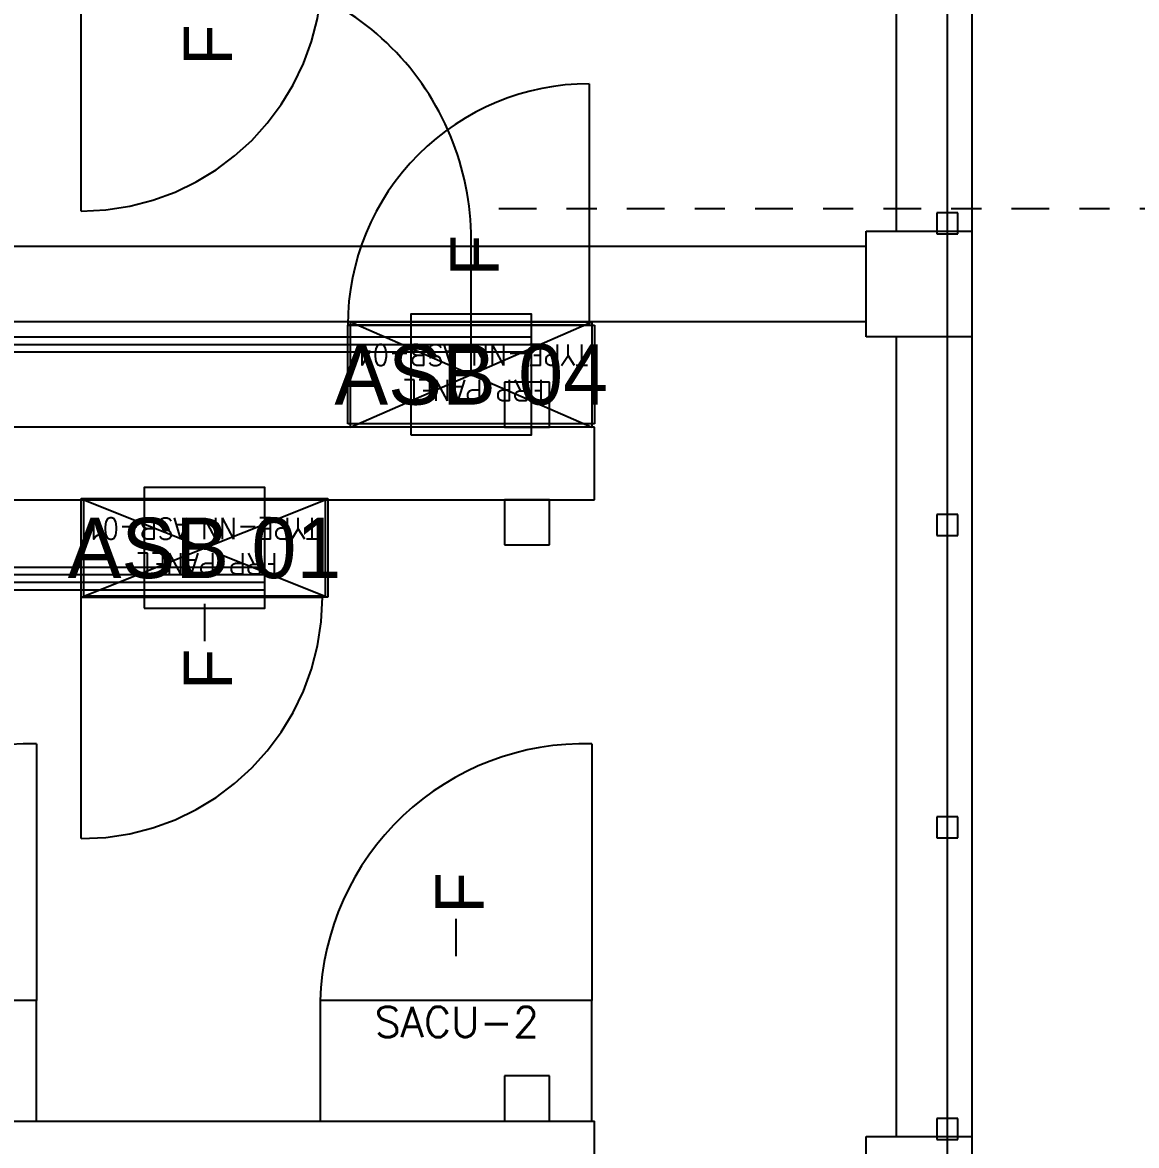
# Model space of a CAD drawing. Header units: metres. Extents: x 530603 to 531186, y 2673304 to 2673572.
# Drawn here: x 530953.097 to 530956.79, y 2673409.073 to 2673412.795 of the extents above; entities that cross this region are included whole.
import ezdxf
from ezdxf.enums import TextEntityAlignment as Align

# ---------------------------------------------------------------- set-up
doc = ezdxf.new("R2010")
doc.units = ezdxf.units.M
for name, pattern in [('CENTER', [2, 1.25, -0.25, 0.25, -0.25]), ('DASHED', [0.75, 0.5, -0.25]), ('HIDDEN', [0.375, 0.25, -0.125]), ('PHANTOM', [63.5, 31.75, -6.35, 6.35, -6.35, 6.35, -6.35])]:
    doc.linetypes.add(name, pattern=pattern)
for name, color, linetype in [('1', 5, 'Continuous'), ('IDT', 7, 'Continuous'), ('LT Cable(AG) INV to LT Panel BL-19', 2, 'Continuous')]:
    doc.layers.add(name, color=color, linetype=linetype)
doc.styles.add('Arial', font='arial.ttf')
doc.styles.add('RomanS', font='romans.shx')
doc.styles.get("Standard").update_dxf_attribs({"font": 'Adani Regular.ttf'})

# ---------------------------------------------------------------- blocks, each defined once
blk = doc.blocks.new('ASB')
at = {"layer": '1', "color": 5}
blk.add_lwpolyline([(-0.2, -0.2), (0.2, -0.2), (0.2, 0.2), (-0.2, 0.2)], close=True, dxfattribs=at)
at = {"layer": '1', "color": 7}
blk.add_attdef('ID', text='', height=0.2, dxfattribs=at).set_placement((0, 0), align=Align.MIDDLE_CENTER)
blk = doc.blocks.new('IDT')
at = {"layer": 'IDT', "color": 8, "linetype": 'PHANTOM', "ltscale": 0.25}
blk.add_line((25.6331, 9.1603), (25.6331, 16.0353), dxfattribs=at)
at = {"layer": 'IDT', "color": 8}
for p, q in [((25.552, 15.0601), (25.552, 15.4101)), ((25.902, 15.4101), (25.902, 15.0601)), ((25.902, 15.0601), (25.552, 15.0601)), ((25.552, 12.4101), (25.552, 15.0601)), ((25.5981, 15.0703), (25.5981, 15.0003)), ((25.6681, 15.0703), (25.5981, 15.0703)), ((25.6681, 15.0003), (25.6681, 15.0703)), ((25.802, 12.4101), (25.802, 15.0601)), ((32.6992, 15.0097), (26.802, 15.0097)), ((26.951, 15.0097), (26.951, 14.8597)), ((27.101, 15.0097), (26.951, 15.0097)), ((27.101, 14.8597), (27.101, 15.0097)), ((25.5981, 15.0003), (25.6681, 15.0003)), ((26.951, 14.8597), (27.101, 14.8597)), ((25.5981, 14.0703), (25.5981, 14.0003)), ((25.6681, 14.0703), (25.5981, 14.0703)), ((25.6681, 14.0003), (25.6681, 14.0703)), ((25.5981, 14.0003), (25.6681, 14.0003)), ((27.686, 13.2732), (28.504, 13.2732)), ((27.686, 12.9462), (27.686, 13.2732)), ((27.695, 12.9497), (27.695, 13.2697)), ((27.695, 13.2697), (28.495, 13.2697)), ((28.495, 13.2697), (27.695, 12.9497)), ((28.495, 12.9497), (27.695, 13.2697)), ((28.495, 13.2697), (28.495, 12.9497)), ((28.504, 13.2732), (28.504, 12.9462)), ((25.5981, 13.0685), (25.5981, 12.9985)), ((25.6681, 13.0685), (25.5981, 13.0685)), ((25.6681, 12.9985), (25.6681, 13.0685)), ((26.951, 13.0997), (26.951, 12.9497)), ((27.101, 13.0997), (26.951, 13.0997)), ((27.101, 12.9497), (27.101, 13.0997)), ((25.5981, 12.9985), (25.6681, 12.9985)), ((32.6992, 12.9497), (26.802, 12.9497)), ((26.951, 12.9497), (27.101, 12.9497)), ((28.504, 12.9462), (27.686, 12.9462)), ((28.495, 12.9497), (27.695, 12.9497)), ((26.802, 12.7097), (32.6992, 12.7097)), ((26.802, 12.6984), (27.62, 12.6984)), ((26.802, 12.3714), (26.802, 12.6984)), ((26.811, 12.3601), (26.811, 12.7097)), ((26.811, 12.7097), (27.611, 12.7097)), ((27.611, 12.7097), (26.811, 12.3601)), ((27.611, 12.3601), (26.811, 12.7097)), ((26.951, 12.7097), (26.951, 12.5597)), ((27.101, 12.7097), (26.951, 12.7097)), ((27.101, 12.5597), (27.101, 12.7097)), ((27.611, 12.7097), (27.611, 12.3601)), ((27.62, 12.6984), (27.62, 12.3714)), ((26.951, 12.5597), (27.101, 12.5597)), ((25.552, 12.0601), (25.552, 12.4101)), ((25.552, 12.4101), (25.902, 12.4101)), ((25.902, 12.4101), (25.902, 12.0601)), ((25.902, 12.3601), (29.552, 12.3601)), ((27.62, 12.3714), (26.802, 12.3714)), ((27.611, 12.3601), (26.811, 12.3601)), ((25.902, 12.1101), (29.552, 12.1101)), ((25.902, 12.0601), (25.552, 12.0601)), ((25.552, 9.4101), (25.552, 12.0601)), ((25.5981, 12.0685), (25.5981, 11.9985)), ((25.6681, 12.0685), (25.5981, 12.0685)), ((25.6681, 11.9985), (25.6681, 12.0685)), ((25.802, 9.4101), (25.802, 12.0601)), ((25.5981, 11.9985), (25.6681, 11.9985))]:
    blk.add_line(p, q, dxfattribs=at)
at = {"layer": 'IDT', "color": 8, "linetype": 'HIDDEN', "ltscale": 2.5}
for p, q in [((26.802, 15.2497), (26.802, 15.0097)), ((26.802, 12.9497), (26.802, 12.7097))]:
    blk.add_line(p, q, dxfattribs=at)
at = {"layer": 'IDT', "color": 7}
for p, q in [((27.711, 15.0097), (26.811, 15.0097)), ((26.811, 15.0097), (26.811, 14.6097)), ((27.711, 14.6097), (27.711, 15.0097)), ((29.552, 15.0097), (28.652, 15.0097)), ((28.652, 15.0097), (28.652, 14.6097)), ((26.811, 14.6097), (27.711, 14.6097)), ((28.652, 14.6097), (29.552, 14.6097)), ((27.261, 14.4621), (27.261, 14.4109)), ((27.261, 14.4109), (27.261, 14.3384)), ((28.095, 13.3458), (28.095, 13.4183)), ((28.095, 13.2947), (28.095, 13.3458)), ((27.686, 13.2732), (28.504, 13.2732)), ((27.686, 12.9462), (27.686, 13.2732)), ((28.504, 13.2732), (28.504, 12.9462)), ((28.504, 12.9462), (27.686, 12.9462)), ((26.802, 12.6984), (27.62, 12.6984)), ((26.802, 12.3714), (26.802, 12.6984)), ((27.62, 12.6984), (27.62, 12.3714)), ((27.62, 12.3714), (26.802, 12.3714)), ((27.211, 12.3497), (27.211, 12.2985)), ((27.211, 12.2985), (27.211, 12.226))]:
    blk.add_line(p, q, dxfattribs=at)
at = {"layer": 'IDT', "color": 8, "linetype": 'DASHED', "ltscale": 5}
for p, q in [((26.811, 13.7589), (26.811, 14.6097)), ((26.811, 14.6097), (27.711, 14.6097)), ((28.652, 13.7589), (28.652, 14.6097)), ((28.652, 14.6097), (29.552, 14.6097)), ((28.504, 14.0732), (28.504, 13.2732)), ((28.4602, 13.2732), (27.704, 13.2732)), ((28.504, 13.2732), (28.4602, 13.2732)), ((26.82, 11.5714), (26.82, 12.3714)), ((26.82, 12.3714), (26.8639, 12.3714)), ((26.8639, 12.3714), (27.62, 12.3714)), ((28.504, 11.9932), (28.504, 11.1932))]:
    blk.add_line(p, q, dxfattribs=at)
at = {"layer": 'IDT', "color": 8, "linetype": 'CENTER', "ltscale": 0.1}
blk.add_line((12.5447, 11.9854), (27.1642, 11.9854), dxfattribs=at)
at = {"layer": 'IDT', "color": 8, "linetype": 'DASHED', "ltscale": 5}
for centre, radius, start, end in [((26.8361, 14.6339), 0.8753, 268.3615, 358.4192), ((28.6771, 14.6339), 0.8753, 268.3615, 358.4192), ((28.504, 13.2732), 0.8, 90, 180), ((26.82, 12.3714), 0.8, 270, 0), ((28.504, 11.1932), 0.8, 90, 180)]:
    blk.add_arc(centre, radius, start, end, dxfattribs=at)
at = {"layer": 'IDT', "color": 7, "ltscale": 0.1, "style": 'RomanS'}
blk.add_text('SACU-2', height=0.1, rotation=180, dxfattribs=at).set_placement((27.5305, 14.7306))
at = {"layer": 'IDT', "color": 7, "style": 'Arial'}
for p in [(27.1698, 14.3212), (28.0038, 13.5801), (27.1198, 12.2089), (28.0038, 11.511)]:
    blk.add_text('F', height=0.16, rotation=270, dxfattribs=at).set_placement(p)
at = {"layer": 'IDT', "color": 7, "style": 'RomanS', "width": 0.9}
for s, p in [('FRP PANEL', (27.8518, 13.1269)), ('TYPE-NN ASB-01', (27.7167, 13.0102)), ('FRP PANEL', (26.9678, 12.5521)), ('TYPE-NN ASB-04', (26.8222, 12.4354))]:
    blk.add_text(s, height=0.07, dxfattribs=at).set_placement(p)

msp = doc.modelspace()

# ---------------------------------------------------------------- linework, layer by layer
at = {"layer": 'LT Cable(AG) INV to LT Panel BL-19'}
for points in [[(530954.5843, 2673411.6281), (530954.5843, 2673412.0749, 0.414214), (530953.6843, 2673412.9749), (530949.6208, 2673412.9749, -0.145949), (530949.1278, 2673413.1219), (530947.4532, 2673414.2183, 0.145949), (530946.9602, 2673414.3654), (530940.6993, 2673414.3654, -0.414214), (530939.7993, 2673415.2654), (530939.7993, 2673437.8657, -0.017383), (530939.8015, 2673437.9283), (530939.8571, 2673438.7274, 0.017383), (530939.8593, 2673438.7899), (530939.8593, 2673450.3872, 0.414214), (530938.9593, 2673451.2872), (530864.4576, 2673451.2872, -0.414214), (530863.5576, 2673452.1872), (530863.5576, 2673452.6898)], [(530954.7843, 2673411.7269), (530950.512, 2673411.7269, -0.078794), (530950.2335, 2673411.7711), (530947.5528, 2673412.6432, 0.078794), (530947.2744, 2673412.6874), (530940.7368, 2673412.6874, 0.414214), (530939.8368, 2673411.7874), (530939.8368, 2673393.1904, 0.012548), (530939.8379, 2673393.1453), (530939.8957, 2673391.9959, -0.012548), (530939.8968, 2673391.9508), (530939.8968, 2673391.5497), (530926.0298, 2673391.5497, -0.414214), (530925.1298, 2673392.4497), (530925.1298, 2673420.6497, 0.414214), (530924.2298, 2673421.5497), (530864.4576, 2673421.5497, -0.414214), (530863.5576, 2673422.4497), (530863.5576, 2673422.6898)], [(530954.7843, 2673411.7519), (530950.512, 2673411.7519, -0.078794), (530950.2335, 2673411.7961), (530947.5528, 2673412.6682, 0.078794), (530947.2744, 2673412.7124), (530940.7118, 2673412.7124, 0.414214), (530939.8118, 2673411.8124), (530939.8118, 2673393.1898, 0.012548), (530939.8129, 2673393.1446), (530939.8707, 2673391.9953, -0.012548), (530939.8718, 2673391.9501), (530939.8718, 2673391.5747), (530929.2416, 2673391.5747, -0.414214), (530928.3416, 2673392.4747), (530928.3416, 2673392.6898)], [(530954.7843, 2673411.7019), (530950.512, 2673411.7019, -0.078794), (530950.2335, 2673411.7461), (530947.5528, 2673412.6182, 0.078794), (530947.2744, 2673412.6624), (530940.7618, 2673412.6624, 0.414214), (530939.8618, 2673411.7624), (530939.8618, 2673393.191, 0.012548), (530939.8629, 2673393.1459), (530939.9207, 2673391.9965, -0.012548), (530939.9218, 2673391.9514), (530939.9218, 2673391.5247), (530864.4576, 2673391.5247, -0.414214), (530863.5576, 2673392.4247), (530863.5576, 2673392.6898)]]:
    msp.add_lwpolyline(points, format="xyb", dxfattribs=at)
at = {"layer": 'LT Cable(AG) INV to LT Panel BL-19', "color": 5}
for points in [[(530953.9003, 2673410.9388), (530949.4493, 2673410.9388, 0.053685), (530949.2577, 2673410.9182), (530947.6734, 2673410.573, -0.053685), (530947.4818, 2673410.5523), (530943.7993, 2673410.5523, 0.414214), (530942.8993, 2673409.6523), (530942.8993, 2673393.1879, 0.023548), (530942.9033, 2673393.1032), (530943.0053, 2673392.0231, -0.023548), (530943.0093, 2673391.9385), (530943.0093, 2673391.5372), (530992.1933, 2673391.5372, 0.414214), (530993.0933, 2673392.4372), (530993.0933, 2673420.6372, -0.414214), (530993.9933, 2673421.5372), (531118.417, 2673421.5372, 0.414214), (531119.317, 2673422.4372), (531119.317, 2673422.6898)], [(530953.9003, 2673410.9138), (530949.4493, 2673410.9138, 0.053685), (530949.2577, 2673410.8932), (530947.6734, 2673410.548, -0.053685), (530947.4818, 2673410.5273), (530943.8243, 2673410.5273, 0.414214), (530942.9243, 2673409.6273), (530942.9243, 2673393.1891, 0.023548), (530942.9283, 2673393.1044), (530943.0303, 2673392.0243, -0.023548), (530943.0343, 2673391.9397), (530943.0343, 2673391.5622), (530992.1683, 2673391.5622, 0.414214), (530993.0683, 2673392.4622), (530993.0683, 2673420.6622, -0.414214), (530993.9683, 2673421.5622), (531021.241, 2673421.5622, 0.414214), (531022.141, 2673422.4622), (531022.141, 2673422.6898)], [(530953.9003, 2673410.9888), (530949.4493, 2673410.9888, 0.053685), (530949.2577, 2673410.9682), (530947.6734, 2673410.623, -0.053685), (530947.4818, 2673410.6023), (530943.7493, 2673410.6023, 0.414214), (530942.8493, 2673409.7023), (530942.8493, 2673393.1855, 0.023548), (530942.8533, 2673393.1009), (530942.9553, 2673392.0208, -0.023548), (530942.9593, 2673391.9361), (530942.9593, 2673391.4872), (530992.2433, 2673391.4872, 0.414214), (530993.1433, 2673392.3872), (530993.1433, 2673398.0872, -0.414214), (530994.0433, 2673398.9872), (531118.417, 2673398.9872, 0.414214), (531119.317, 2673399.8872), (531119.317, 2673400.1898)], [(530953.9003, 2673410.9638), (530949.4493, 2673410.9638, 0.053685), (530949.2577, 2673410.9432), (530947.6734, 2673410.598, -0.053685), (530947.4818, 2673410.5773), (530943.7743, 2673410.5773, 0.414214), (530942.8743, 2673409.6773), (530942.8743, 2673393.1867, 0.023548), (530942.8783, 2673393.1021), (530942.9803, 2673392.0219, -0.023548), (530942.9843, 2673391.9373), (530942.9843, 2673391.5122), (530992.2183, 2673391.5122, 0.414214), (530993.1183, 2673392.4122), (530993.1183, 2673398.1122, -0.414214), (530994.0183, 2673399.0122), (531021.241, 2673399.0122, 0.414214), (531022.141, 2673399.9122), (531022.141, 2673400.1898)]]:
    msp.add_lwpolyline(points, format="xyb", dxfattribs=at)

# ---------------------------------------------------------------- block references
at = {"layer": '1'}
for p, values in [((530954.5843, 2673411.6281), {'ID': 'ASB 04'}), ((530953.7003, 2673411.0533), {'ID': 'ASB 01'})]:
    msp.add_blockref('ASB', p, dxfattribs=at).add_auto_attribs(values)
at = {"layer": 'IDT', "color": 8, "rotation": 180}
msp.add_blockref('IDT', (530981.7953, 2673424.163), dxfattribs=at)

doc.saveas('drawing.dxf')
